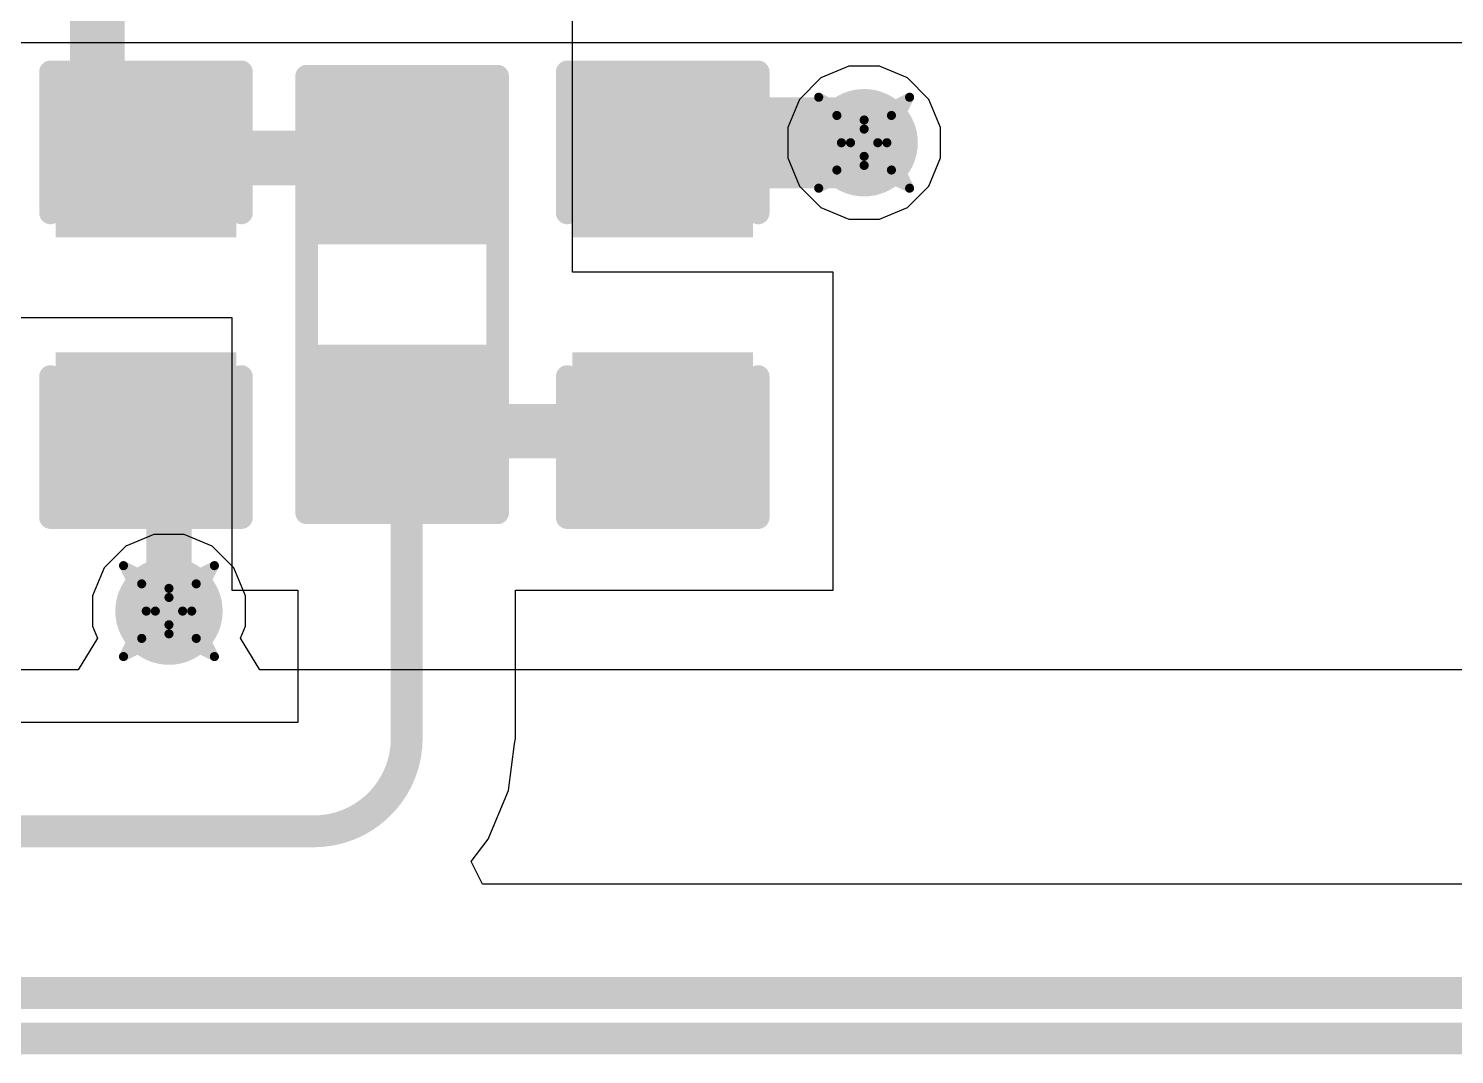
# Model space of a CAD drawing. Header units: inches. Extents: x -2 to 5376, y -4 to 5426.
# Drawn here: x 116.39 to 124.36, y 63.41 to 69.14 of the extents above; entities that cross this region are included whole.
import ezdxf

# ---------------------------------------------------------------- set-up
doc = ezdxf.new("R2010")
doc.units = ezdxf.units.IN
for name, color, linetype in [('Bottom Layer', 5, 'Continuous'), ('Drill Drawing', 1, 'Continuous'), ('Layer 1', 16, 'Continuous'), ('Layer 2', 76, 'Continuous'), ('Top Layer', 1, 'Continuous'), ('Top Overlay', 2, 'Continuous'), ('Top Paste', 8, 'Continuous'), ('Top Solder', 216, 'Continuous'), ('Via Holes', 16, 'Continuous')]:
    doc.layers.add(name, color=color, linetype=linetype)

# ---------------------------------------------------------------- blocks, each defined once
blk = doc.blocks.new('R___0603_153')
at = {"layer": 'Top Layer'}
for points in [[(-0.381, 0.4445), (-0.381, -0.4445), (-1.143, -0.4445), (-1.143, 0.4445)], [(1.143, 0.4445), (1.143, -0.4445), (0.381, -0.4445), (0.381, 0.4445)]]:
    blk.add_hatch(color=1, dxfattribs=at).paths.add_polyline_path(points)
at = {"layer": 'Top Paste'}
for points in [[(-0.381, 0.4445), (-0.381, -0.4445), (-1.143, -0.4445), (-1.143, 0.4445)], [(1.143, 0.4445), (1.143, -0.4445), (0.381, -0.4445), (0.381, 0.4445)]]:
    blk.add_hatch(color=8, dxfattribs=at).paths.add_polyline_path(points)
at = {"layer": 'Top Solder'}
for points in [[(-0.2794, 0.5461), (-0.2794, -0.5461), (-1.2446, -0.5461), (-1.2446, 0.5461)], [(1.2446, 0.5461), (1.2446, -0.5461), (0.2794, -0.5461), (0.2794, 0.5461)]]:
    blk.add_hatch(color=216, dxfattribs=at).paths.add_polyline_path(points)
at = {"layer": 'Top Overlay'}
for points in [[(1.2192, 0.5334, 0.127, 0.127, 0), (-1.2192, 0.5334, 0.127, 0.127, 0)], [(-1.2192, 0.5334, 0.127, 0.127, 0), (-1.2192, -0.5334, 0.127, 0.127, 0)], [(1.2192, 0.5334, 0.127, 0.127, 0), (1.2192, -0.5334, 0.127, 0.127, 0)], [(1.2192, -0.5334, 0.127, 0.127, 0), (-1.2192, -0.5334, 0.127, 0.127, 0)]]:
    blk.add_lwpolyline(points, format="xyseb", dxfattribs=at)
for points in [[(-1.251, 0.5334, 0.0635, 0.0635, 1), (-1.1874, 0.5334, 0.0635, 0.0635, 1)], [(-1.251, 0.5334, 0.0635, 0.0635, 1), (-1.1874, 0.5334, 0.0635, 0.0635, 1)], [(1.1874, 0.5334, 0.0635, 0.0635, 1), (1.251, 0.5334, 0.0635, 0.0635, 1)], [(1.1874, 0.5334, 0.0635, 0.0635, 1), (1.251, 0.5334, 0.0635, 0.0635, 1)], [(-1.251, -0.5334, 0.0635, 0.0635, 1), (-1.1874, -0.5334, 0.0635, 0.0635, 1)], [(-1.251, -0.5334, 0.0635, 0.0635, 1), (-1.1874, -0.5334, 0.0635, 0.0635, 1)], [(1.1875, -0.5334, 0.0635, 0.0635, 1), (1.251, -0.5334, 0.0635, 0.0635, 1)], [(1.1875, -0.5334, 0.0635, 0.0635, 1), (1.251, -0.5334, 0.0635, 0.0635, 1)]]:
    blk.add_lwpolyline(points, format="xyseb", close=True, dxfattribs=at)
blk = doc.blocks.new('C___0603_272')
at = {"layer": 'Top Layer'}
for points in [[(-0.381, 0.4445), (-0.381, -0.4445), (-1.143, -0.4445), (-1.143, 0.4445)], [(1.143, 0.4445), (1.143, -0.4445), (0.381, -0.4445), (0.381, 0.4445)]]:
    blk.add_hatch(color=1, dxfattribs=at).paths.add_polyline_path(points)
at = {"layer": 'Top Paste'}
for points in [[(-0.381, 0.4445), (-0.381, -0.4445), (-1.143, -0.4445), (-1.143, 0.4445)], [(1.143, 0.4445), (1.143, -0.4445), (0.381, -0.4445), (0.381, 0.4445)]]:
    blk.add_hatch(color=8, dxfattribs=at).paths.add_polyline_path(points)
at = {"layer": 'Top Solder'}
for points in [[(-0.321, 0.5045), (-0.321, -0.5045), (-1.203, -0.5045), (-1.203, 0.5045)], [(1.203, 0.5045), (1.203, -0.5045), (0.321, -0.5045), (0.321, 0.5045)]]:
    blk.add_hatch(color=216, dxfattribs=at).paths.add_polyline_path(points)
at = {"layer": 'Top Overlay'}
for points in [[(-1.2446, 0.5334, 0.127, 0.127, 0), (-0.4572, 0.5334, 0.127, 0.127, 0)], [(-1.2446, 0.5334, 0.127, 0.127, 0), (-1.2446, -0.5334, 0.127, 0.127, 0)], [(0.4572, 0.5334, 0.127, 0.127, 0), (1.2446, 0.5334, 0.127, 0.127, 0)], [(1.2446, 0.5334, 0.127, 0.127, 0), (1.2446, -0.5334, 0.127, 0.127, 0)], [(-1.2446, -0.5334, 0.127, 0.127, 0), (-0.4572, -0.5334, 0.127, 0.127, 0)], [(1.2446, -0.5334, 0.127, 0.127, 0), (0.4572, -0.5334, 0.127, 0.127, 0)]]:
    blk.add_lwpolyline(points, format="xyseb", dxfattribs=at)
for points in [[(-1.2764, 0.5334, 0.0635, 0.0635, 1), (-1.2128, 0.5334, 0.0635, 0.0635, 1)], [(-1.2764, 0.5334, 0.0635, 0.0635, 1), (-1.2128, 0.5334, 0.0635, 0.0635, 1)], [(-0.4889, 0.5334, 0.0635, 0.0635, 1), (-0.4254, 0.5334, 0.0635, 0.0635, 1)], [(0.4255, 0.5334, 0.0635, 0.0635, 1), (0.489, 0.5334, 0.0635, 0.0635, 1)], [(1.2128, 0.5334, 0.0635, 0.0635, 1), (1.2764, 0.5334, 0.0635, 0.0635, 1)], [(1.2128, 0.5334, 0.0635, 0.0635, 1), (1.2764, 0.5334, 0.0635, 0.0635, 1)], [(-1.2764, -0.5334, 0.0635, 0.0635, 1), (-1.2128, -0.5334, 0.0635, 0.0635, 1)], [(-1.2764, -0.5334, 0.0635, 0.0635, 1), (-1.2128, -0.5334, 0.0635, 0.0635, 1)], [(-0.4889, -0.5334, 0.0635, 0.0635, 1), (-0.4254, -0.5334, 0.0635, 0.0635, 1)], [(0.4254, -0.5334, 0.0635, 0.0635, 1), (0.4889, -0.5334, 0.0635, 0.0635, 1)], [(1.2128, -0.5334, 0.0635, 0.0635, 1), (1.2764, -0.5334, 0.0635, 0.0635, 1)], [(1.2128, -0.5334, 0.0635, 0.0635, 1), (1.2764, -0.5334, 0.0635, 0.0635, 1)]]:
    blk.add_lwpolyline(points, format="xyseb", close=True, dxfattribs=at)
blk = doc.blocks.new('C___0603_273')
at = {"layer": 'Top Layer'}
for points in [[(-0.381, 0.4445), (-0.381, -0.4445), (-1.143, -0.4445), (-1.143, 0.4445)], [(1.143, 0.4445), (1.143, -0.4445), (0.381, -0.4445), (0.381, 0.4445)]]:
    blk.add_hatch(color=1, dxfattribs=at).paths.add_polyline_path(points)
at = {"layer": 'Top Paste'}
for points in [[(-0.381, 0.4445), (-0.381, -0.4445), (-1.143, -0.4445), (-1.143, 0.4445)], [(1.143, 0.4445), (1.143, -0.4445), (0.381, -0.4445), (0.381, 0.4445)]]:
    blk.add_hatch(color=8, dxfattribs=at).paths.add_polyline_path(points)
at = {"layer": 'Top Solder'}
for points in [[(-0.321, 0.5045), (-0.321, -0.5045), (-1.203, -0.5045), (-1.203, 0.5045)], [(1.203, 0.5045), (1.203, -0.5045), (0.321, -0.5045), (0.321, 0.5045)]]:
    blk.add_hatch(color=216, dxfattribs=at).paths.add_polyline_path(points)
at = {"layer": 'Top Overlay'}
for points in [[(-0.4572, 0.5334, 0.127, 0.127, 0), (-1.2446, 0.5334, 0.127, 0.127, 0)], [(-1.2446, -0.5334, 0.127, 0.127, 0), (-1.2446, 0.5334, 0.127, 0.127, 0)], [(0.4572, 0.5334, 0.127, 0.127, 0), (1.2446, 0.5334, 0.127, 0.127, 0)], [(1.2446, -0.5334, 0.127, 0.127, 0), (1.2446, 0.5334, 0.127, 0.127, 0)], [(-1.2446, -0.5334, 0.127, 0.127, 0), (-0.4572, -0.5334, 0.127, 0.127, 0)], [(0.4572, -0.5334, 0.127, 0.127, 0), (1.2446, -0.5334, 0.127, 0.127, 0)]]:
    blk.add_lwpolyline(points, format="xyseb", dxfattribs=at)
for points in [[(-1.2764, 0.5334, 0.0635, 0.0635, 1), (-1.2128, 0.5334, 0.0635, 0.0635, 1)], [(-1.2764, 0.5334, 0.0635, 0.0635, 1), (-1.2128, 0.5334, 0.0635, 0.0635, 1)], [(-0.4889, 0.5334, 0.0635, 0.0635, 1), (-0.4254, 0.5334, 0.0635, 0.0635, 1)], [(0.4254, 0.5334, 0.0635, 0.0635, 1), (0.4889, 0.5334, 0.0635, 0.0635, 1)], [(1.2128, 0.5334, 0.0635, 0.0635, 1), (1.2763, 0.5334, 0.0635, 0.0635, 1)], [(1.2128, 0.5334, 0.0635, 0.0635, 1), (1.2763, 0.5334, 0.0635, 0.0635, 1)], [(-1.2764, -0.5334, 0.0635, 0.0635, 1), (-1.2128, -0.5334, 0.0635, 0.0635, 1)], [(-1.2764, -0.5334, 0.0635, 0.0635, 1), (-1.2128, -0.5334, 0.0635, 0.0635, 1)], [(-0.4889, -0.5334, 0.0635, 0.0635, 1), (-0.4254, -0.5334, 0.0635, 0.0635, 1)], [(0.4255, -0.5334, 0.0635, 0.0635, 1), (0.489, -0.5334, 0.0635, 0.0635, 1)], [(1.2129, -0.5334, 0.0635, 0.0635, 1), (1.2764, -0.5334, 0.0635, 0.0635, 1)], [(1.2129, -0.5334, 0.0635, 0.0635, 1), (1.2764, -0.5334, 0.0635, 0.0635, 1)]]:
    blk.add_lwpolyline(points, format="xyseb", close=True, dxfattribs=at)

msp = doc.modelspace()

# ---------------------------------------------------------------- hatches: boundary and pattern name
at = {"layer": 'Bottom Layer'}
h = msp.add_hatch(color=5, dxfattribs=at)
edge = h.paths.add_edge_path()
edge.add_arc((121.0564, 68.5038), 0.3, 0, 360)
h = msp.add_hatch(color=5, dxfattribs=at)
edge = h.paths.add_edge_path()
edge.add_arc((117.1712, 65.8876), 0.3, 0, 360)
at = {"layer": 'Layer 1'}
h = msp.add_hatch(color=16, dxfattribs=at)
edge = h.paths.add_edge_path()
edge.add_arc((121.0564, 68.5038), 0.3, 0, 360)
h = msp.add_hatch(color=16, dxfattribs=at)
edge = h.paths.add_edge_path()
edge.add_arc((117.1712, 65.8876), 0.3, 0, 360)
at = {"layer": 'Layer 2'}
h = msp.add_hatch(color=76, dxfattribs=at)
edge = h.paths.add_edge_path()
edge.add_arc((121.0564, 68.5038), 0.3, 0, 360)
h = msp.add_hatch(color=76, dxfattribs=at)
edge = h.paths.add_edge_path()
edge.add_arc((117.1712, 65.8876), 0.3, 0, 360)
at = {"layer": 'Top Layer'}
h = msp.add_hatch(color=1, dxfattribs=at)
edge = h.paths.add_edge_path()
edge.add_arc((121.0564, 68.5038), 0.3, 0, 360)
h = msp.add_hatch(color=1, dxfattribs=at)
edge = h.paths.add_edge_path()
edge.add_arc((117.1712, 65.8876), 0.3, 0, 360)
at = {"layer": 'Via Holes'}
h = msp.add_hatch(color=7, dxfattribs=at)
edge = h.paths.add_edge_path()
edge.add_arc((121.0564, 68.5038), 0.15, 0, 360)
h = msp.add_hatch(color=7, dxfattribs=at)
edge = h.paths.add_edge_path()
edge.add_arc((117.1712, 65.8876), 0.15, 0, 360)

# ---------------------------------------------------------------- linework, layer by layer
at = {"layer": 'Bottom Layer'}
for p, q in [((120.8145, 68.8658), (120.6944, 68.7457)), ((120.9715, 68.9308), (120.8145, 68.8658)), ((121.1413, 68.9308), (120.9715, 68.9308)), ((121.2983, 68.8658), (121.1413, 68.9308)), ((121.4184, 68.7457), (121.2983, 68.8658)), ((120.6944, 68.7457), (120.6294, 68.5887)), ((121.4834, 68.5887), (121.4184, 68.7457)), ((120.6294, 68.5887), (120.6294, 68.4189)), ((121.4834, 68.4189), (121.4834, 68.5887)), ((120.6294, 68.4189), (120.6944, 68.2619)), ((121.4184, 68.2619), (121.4834, 68.4189)), ((120.6944, 68.2619), (120.8145, 68.1418)), ((121.2983, 68.1418), (121.4184, 68.2619)), ((120.8145, 68.1418), (120.9715, 68.0768)), ((121.1413, 68.0768), (121.2983, 68.1418)), ((120.9715, 68.0768), (121.1413, 68.0768)), ((117.0863, 66.3146), (116.9293, 66.2496)), ((117.2561, 66.3146), (117.0863, 66.3146)), ((117.4131, 66.2496), (117.2561, 66.3146)), ((116.9293, 66.2496), (116.8092, 66.1295)), ((117.5332, 66.1295), (117.4131, 66.2496)), ((116.8092, 66.1295), (116.7442, 65.9725)), ((117.5982, 65.9725), (117.5332, 66.1295)), ((116.7442, 65.9725), (116.7442, 65.8027)), ((117.5982, 65.8027), (117.5982, 65.9725)), ((116.7442, 65.8027), (116.7714, 65.737)), ((117.571, 65.737), (117.5982, 65.8027)), ((116.7714, 65.737), (116.6634, 65.5592)), ((117.6789, 65.5592), (117.571, 65.737)), ((116.6634, 65.5592), (116.0695, 65.5592)), ((135.5445, 65.5592), (117.6789, 65.5592))]:
    msp.add_line(p, q, dxfattribs=at)
msp.add_lwpolyline([(115.824, 63.5, 0.1778, 0.1778, 0), (135.9949, 63.5, 0.1778, 0.1778, 0)], format="xyseb", dxfattribs=at)
at = {"layer": 'Drill Drawing'}
for points in [[(120.8024, 68.7578, 0.0508, 0.0508, 0), (121.0564, 68.6308, 0.0508, 0.0508, 0)], [(120.8024, 68.7578, 0.0508, 0.0508, 0), (120.9294, 68.5038, 0.0508, 0.0508, 0)], [(121.0564, 68.6308, 0.0508, 0.0508, 0), (121.3104, 68.7578, 0.0508, 0.0508, 0)], [(121.1834, 68.5038, 0.0508, 0.0508, 0), (121.3104, 68.7578, 0.0508, 0.0508, 0)], [(120.904, 68.6562, 0.0508, 0.0508, 0), (121.0564, 68.58, 0.0508, 0.0508, 0)], [(120.904, 68.6562, 0.0508, 0.0508, 0), (120.9802, 68.5038, 0.0508, 0.0508, 0)], [(121.0564, 68.58, 0.0508, 0.0508, 0), (121.2088, 68.6562, 0.0508, 0.0508, 0)], [(121.1326, 68.5038, 0.0508, 0.0508, 0), (121.2088, 68.6562, 0.0508, 0.0508, 0)], [(120.8024, 68.2498, 0.0508, 0.0508, 0), (120.9294, 68.5038, 0.0508, 0.0508, 0)], [(120.904, 68.3514, 0.0508, 0.0508, 0), (120.9802, 68.5038, 0.0508, 0.0508, 0)], [(121.1326, 68.5038, 0.0508, 0.0508, 0), (121.2088, 68.3514, 0.0508, 0.0508, 0)], [(121.1834, 68.5038, 0.0508, 0.0508, 0), (121.3104, 68.2498, 0.0508, 0.0508, 0)], [(120.8024, 68.2498, 0.0508, 0.0508, 0), (121.0564, 68.3768, 0.0508, 0.0508, 0)], [(120.904, 68.3514, 0.0508, 0.0508, 0), (121.0564, 68.4276, 0.0508, 0.0508, 0)], [(121.0564, 68.4276, 0.0508, 0.0508, 0), (121.2088, 68.3514, 0.0508, 0.0508, 0)], [(121.0564, 68.3768, 0.0508, 0.0508, 0), (121.3104, 68.2498, 0.0508, 0.0508, 0)], [(116.9172, 66.1416, 0.0508, 0.0508, 0), (117.1712, 66.0146, 0.0508, 0.0508, 0)], [(116.9172, 66.1416, 0.0508, 0.0508, 0), (117.0442, 65.8876, 0.0508, 0.0508, 0)], [(117.1712, 66.0146, 0.0508, 0.0508, 0), (117.4252, 66.1416, 0.0508, 0.0508, 0)], [(117.2982, 65.8876, 0.0508, 0.0508, 0), (117.4252, 66.1416, 0.0508, 0.0508, 0)], [(117.0188, 66.04, 0.0508, 0.0508, 0), (117.1712, 65.9638, 0.0508, 0.0508, 0)], [(117.0188, 66.04, 0.0508, 0.0508, 0), (117.095, 65.8876, 0.0508, 0.0508, 0)], [(117.1712, 65.9638, 0.0508, 0.0508, 0), (117.3236, 66.04, 0.0508, 0.0508, 0)], [(117.2474, 65.8876, 0.0508, 0.0508, 0), (117.3236, 66.04, 0.0508, 0.0508, 0)], [(116.9172, 65.6336, 0.0508, 0.0508, 0), (117.0442, 65.8876, 0.0508, 0.0508, 0)], [(117.0188, 65.7352, 0.0508, 0.0508, 0), (117.095, 65.8876, 0.0508, 0.0508, 0)], [(117.2474, 65.8876, 0.0508, 0.0508, 0), (117.3236, 65.7352, 0.0508, 0.0508, 0)], [(117.2982, 65.8876, 0.0508, 0.0508, 0), (117.4252, 65.6336, 0.0508, 0.0508, 0)], [(117.0188, 65.7352, 0.0508, 0.0508, 0), (117.1712, 65.8114, 0.0508, 0.0508, 0)], [(117.1712, 65.8114, 0.0508, 0.0508, 0), (117.3236, 65.7352, 0.0508, 0.0508, 0)], [(116.9172, 65.6336, 0.0508, 0.0508, 0), (117.1712, 65.7606, 0.0508, 0.0508, 0)], [(117.1712, 65.7606, 0.0508, 0.0508, 0), (117.4252, 65.6336, 0.0508, 0.0508, 0)]]:
    msp.add_lwpolyline(points, format="xyseb", dxfattribs=at)
for points in [[(120.7897, 68.7578, 0.0254, 0.0254, 1), (120.8151, 68.7578, 0.0254, 0.0254, 1)], [(120.7897, 68.7578, 0.0254, 0.0254, 1), (120.8151, 68.7578, 0.0254, 0.0254, 1)], [(121.2977, 68.7578, 0.0254, 0.0254, 1), (121.3231, 68.7578, 0.0254, 0.0254, 1)], [(121.2977, 68.7578, 0.0254, 0.0254, 1), (121.3231, 68.7578, 0.0254, 0.0254, 1)], [(120.8913, 68.6562, 0.0254, 0.0254, 1), (120.9167, 68.6562, 0.0254, 0.0254, 1)], [(120.8913, 68.6562, 0.0254, 0.0254, 1), (120.9167, 68.6562, 0.0254, 0.0254, 1)], [(121.0437, 68.6308, 0.0254, 0.0254, 1), (121.0691, 68.6308, 0.0254, 0.0254, 1)], [(121.0437, 68.6308, 0.0254, 0.0254, 1), (121.0691, 68.6308, 0.0254, 0.0254, 1)], [(121.1961, 68.6562, 0.0254, 0.0254, 1), (121.2215, 68.6562, 0.0254, 0.0254, 1)], [(121.1961, 68.6562, 0.0254, 0.0254, 1), (121.2215, 68.6562, 0.0254, 0.0254, 1)], [(121.0437, 68.58, 0.0254, 0.0254, 1), (121.0691, 68.58, 0.0254, 0.0254, 1)], [(121.0437, 68.58, 0.0254, 0.0254, 1), (121.0691, 68.58, 0.0254, 0.0254, 1)], [(120.9167, 68.5038, 0.0254, 0.0254, 1), (120.9421, 68.5038, 0.0254, 0.0254, 1)], [(120.9167, 68.5038, 0.0254, 0.0254, 1), (120.9421, 68.5038, 0.0254, 0.0254, 1)], [(120.9675, 68.5038, 0.0254, 0.0254, 1), (120.9929, 68.5038, 0.0254, 0.0254, 1)], [(120.9675, 68.5038, 0.0254, 0.0254, 1), (120.9929, 68.5038, 0.0254, 0.0254, 1)], [(121.1199, 68.5038, 0.0254, 0.0254, 1), (121.1453, 68.5038, 0.0254, 0.0254, 1)], [(121.1199, 68.5038, 0.0254, 0.0254, 1), (121.1453, 68.5038, 0.0254, 0.0254, 1)], [(121.1707, 68.5038, 0.0254, 0.0254, 1), (121.1961, 68.5038, 0.0254, 0.0254, 1)], [(121.1707, 68.5038, 0.0254, 0.0254, 1), (121.1961, 68.5038, 0.0254, 0.0254, 1)], [(121.0437, 68.4276, 0.0254, 0.0254, 1), (121.0691, 68.4276, 0.0254, 0.0254, 1)], [(121.0437, 68.4276, 0.0254, 0.0254, 1), (121.0691, 68.4276, 0.0254, 0.0254, 1)], [(121.0437, 68.3768, 0.0254, 0.0254, 1), (121.0691, 68.3768, 0.0254, 0.0254, 1)], [(121.0437, 68.3768, 0.0254, 0.0254, 1), (121.0691, 68.3768, 0.0254, 0.0254, 1)], [(120.8913, 68.3514, 0.0254, 0.0254, 1), (120.9167, 68.3514, 0.0254, 0.0254, 1)], [(120.8913, 68.3514, 0.0254, 0.0254, 1), (120.9167, 68.3514, 0.0254, 0.0254, 1)], [(121.1961, 68.3514, 0.0254, 0.0254, 1), (121.2215, 68.3514, 0.0254, 0.0254, 1)], [(121.1961, 68.3514, 0.0254, 0.0254, 1), (121.2215, 68.3514, 0.0254, 0.0254, 1)], [(120.7897, 68.2498, 0.0254, 0.0254, 1), (120.8151, 68.2498, 0.0254, 0.0254, 1)], [(120.7897, 68.2498, 0.0254, 0.0254, 1), (120.8151, 68.2498, 0.0254, 0.0254, 1)], [(121.2977, 68.2498, 0.0254, 0.0254, 1), (121.3231, 68.2498, 0.0254, 0.0254, 1)], [(121.2977, 68.2498, 0.0254, 0.0254, 1), (121.3231, 68.2498, 0.0254, 0.0254, 1)], [(116.9045, 66.1416, 0.0254, 0.0254, 1), (116.9299, 66.1416, 0.0254, 0.0254, 1)], [(116.9045, 66.1416, 0.0254, 0.0254, 1), (116.9299, 66.1416, 0.0254, 0.0254, 1)], [(117.4125, 66.1416, 0.0254, 0.0254, 1), (117.4379, 66.1416, 0.0254, 0.0254, 1)], [(117.4125, 66.1416, 0.0254, 0.0254, 1), (117.4379, 66.1416, 0.0254, 0.0254, 1)], [(117.0061, 66.04, 0.0254, 0.0254, 1), (117.0315, 66.04, 0.0254, 0.0254, 1)], [(117.0061, 66.04, 0.0254, 0.0254, 1), (117.0315, 66.04, 0.0254, 0.0254, 1)], [(117.1585, 66.0146, 0.0254, 0.0254, 1), (117.1839, 66.0146, 0.0254, 0.0254, 1)], [(117.1585, 66.0146, 0.0254, 0.0254, 1), (117.1839, 66.0146, 0.0254, 0.0254, 1)], [(117.1585, 65.9638, 0.0254, 0.0254, 1), (117.1839, 65.9638, 0.0254, 0.0254, 1)], [(117.1585, 65.9638, 0.0254, 0.0254, 1), (117.1839, 65.9638, 0.0254, 0.0254, 1)], [(117.3109, 66.04, 0.0254, 0.0254, 1), (117.3363, 66.04, 0.0254, 0.0254, 1)], [(117.3109, 66.04, 0.0254, 0.0254, 1), (117.3363, 66.04, 0.0254, 0.0254, 1)], [(117.0315, 65.8876, 0.0254, 0.0254, 1), (117.0569, 65.8876, 0.0254, 0.0254, 1)], [(117.0315, 65.8876, 0.0254, 0.0254, 1), (117.0569, 65.8876, 0.0254, 0.0254, 1)], [(117.0823, 65.8876, 0.0254, 0.0254, 1), (117.1077, 65.8876, 0.0254, 0.0254, 1)], [(117.0823, 65.8876, 0.0254, 0.0254, 1), (117.1077, 65.8876, 0.0254, 0.0254, 1)], [(117.2347, 65.8876, 0.0254, 0.0254, 1), (117.2601, 65.8876, 0.0254, 0.0254, 1)], [(117.2347, 65.8876, 0.0254, 0.0254, 1), (117.2601, 65.8876, 0.0254, 0.0254, 1)], [(117.2855, 65.8876, 0.0254, 0.0254, 1), (117.3109, 65.8876, 0.0254, 0.0254, 1)], [(117.2855, 65.8876, 0.0254, 0.0254, 1), (117.3109, 65.8876, 0.0254, 0.0254, 1)], [(117.1585, 65.8114, 0.0254, 0.0254, 1), (117.1839, 65.8114, 0.0254, 0.0254, 1)], [(117.1585, 65.8114, 0.0254, 0.0254, 1), (117.1839, 65.8114, 0.0254, 0.0254, 1)], [(117.0061, 65.7352, 0.0254, 0.0254, 1), (117.0315, 65.7352, 0.0254, 0.0254, 1)], [(117.0061, 65.7352, 0.0254, 0.0254, 1), (117.0315, 65.7352, 0.0254, 0.0254, 1)], [(117.1585, 65.7606, 0.0254, 0.0254, 1), (117.1839, 65.7606, 0.0254, 0.0254, 1)], [(117.1585, 65.7606, 0.0254, 0.0254, 1), (117.1839, 65.7606, 0.0254, 0.0254, 1)], [(117.3109, 65.7352, 0.0254, 0.0254, 1), (117.3363, 65.7352, 0.0254, 0.0254, 1)], [(117.3109, 65.7352, 0.0254, 0.0254, 1), (117.3363, 65.7352, 0.0254, 0.0254, 1)], [(116.9045, 65.6336, 0.0254, 0.0254, 1), (116.9299, 65.6336, 0.0254, 0.0254, 1)], [(116.9045, 65.6336, 0.0254, 0.0254, 1), (116.9299, 65.6336, 0.0254, 0.0254, 1)], [(117.4125, 65.6336, 0.0254, 0.0254, 1), (117.4379, 65.6336, 0.0254, 0.0254, 1)], [(117.4125, 65.6336, 0.0254, 0.0254, 1), (117.4379, 65.6336, 0.0254, 0.0254, 1)]]:
    msp.add_lwpolyline(points, format="xyseb", close=True, dxfattribs=at)
at = {"layer": 'Layer 2'}
msp.add_line((109.5756, 69.0636), (129.6412, 69.0636), dxfattribs=at)
at = {"layer": 'Top Layer'}
for p, q in [((119.4269, 67.7817), (119.4269, 69.2198)), ((120.8831, 67.7817), (119.4269, 67.7817)), ((120.8831, 66.0037), (120.8831, 67.7817)), ((116.0902, 67.5279), (117.5219, 67.5279)), ((117.5219, 67.5279), (117.5219, 66.005)), ((117.5219, 66.005), (117.8914, 66.005)), ((117.8914, 66.005), (117.8914, 65.2659)), ((119.1086, 65.1766), (119.1086, 66.0037)), ((119.1086, 66.0037), (120.8831, 66.0037)), ((117.8914, 65.2659), (110.1025, 65.2659)), ((119.0682, 64.8852), (119.1025, 65.1459)), ((119.1025, 65.1459), (119.1086, 65.1766)), ((118.9557, 64.6137), (119.0682, 64.8852)), ((118.8605, 64.4896), (118.9557, 64.6137)), ((118.9231, 64.3626), (118.8605, 64.4896)), ((124.5626, 64.3626), (118.9231, 64.3626))]:
    msp.add_line(p, q, dxfattribs=at)
for points in [[(116.7709, 68.6335, 0.3048, 0.3048, 0), (116.7709, 70.7542, 0.3048, 0.3048, 0)], [(116.8881, 68.3505, 0.254, 0.254, -0.198912), (116.7709, 68.6335, 0.254, 0.254, 0)], [(120.0178, 68.5038, 0.508, 0.508, 0), (121.0564, 68.5038, 0.508, 0.508, 0)], [(119.9306, 68.4167, 0.254, 0.254, -0.414214), (120.0178, 68.5038, 0.254, 0.254, 0)], [(117.0438, 68.418, 0.3048, 0.3048, 0), (118.4744, 68.418, 0.3048, 0.3048, 0)], [(117.0427, 68.4169, 0.254, 0.254, 0), (117.0438, 68.418, 0.254, 0.254, 0)], [(118.5, 66.8927, 0.3048, 0.3048, 0), (118.5714, 66.8927, 0.3048, 0.3048, 0)], [(118.5714, 66.8927, 0.3048, 0.3048, 0), (119.9306, 66.8927, 0.3048, 0.3048, 0)], [(117.0427, 66.8929, 0.254, 0.254, -0.414214), (117.1712, 66.7643, 0.254, 0.254, 0)], [(118.5, 65.1766, 0.1778, 0.1778, 0), (118.5, 66.8927, 0.1778, 0.1778, 0)], [(117.1712, 65.8876, 0.254, 0.254, 0), (117.1712, 66.7643, 0.254, 0.254, 0)], [(118.5, 65.1766, 0.1778, 0.1778, -0.414214), (117.9808, 64.6573, 0.1778, 0.1778, 0)], [(110.1025, 64.6573, 0.1778, 0.1778, 0), (117.9808, 64.6573, 0.1778, 0.1778, 0)], [(112.1793, 63.754, 0.1778, 0.1778, 0), (124.7902, 63.754, 0.1778, 0.1778, 0)]]:
    msp.add_lwpolyline(points, format="xyseb", dxfattribs=at)
for points in [[(116.6947, 68.6335, 0.1524, 0.1524, 1), (116.8471, 68.6335, 0.1524, 0.1524, 1)], [(116.7074, 68.6335, 0.127, 0.127, 1), (116.8344, 68.6335, 0.127, 0.127, 1)], [(119.8908, 68.5038, 0.254, 0.254, 1), (120.1448, 68.5038, 0.254, 0.254, 1)], [(120.9294, 68.5038, 0.254, 0.254, 1), (121.1834, 68.5038, 0.254, 0.254, 1)], [(119.9543, 68.5038, 0.127, 0.127, 1), (120.0813, 68.5038, 0.127, 0.127, 1)], [(116.9676, 68.418, 0.1524, 0.1524, 1), (117.12, 68.418, 0.1524, 0.1524, 1)], [(116.9792, 68.4169, 0.127, 0.127, 1), (117.1062, 68.4169, 0.127, 0.127, 1)], [(116.9803, 68.418, 0.127, 0.127, 1), (117.1073, 68.418, 0.127, 0.127, 1)], [(118.3982, 68.418, 0.1524, 0.1524, 1), (118.5506, 68.418, 0.1524, 0.1524, 1)], [(119.8671, 68.4167, 0.127, 0.127, 1), (119.9941, 68.4167, 0.127, 0.127, 1)], [(116.8246, 68.3505, 0.127, 0.127, 1), (116.9516, 68.3505, 0.127, 0.127, 1)], [(118.4238, 66.8927, 0.1524, 0.1524, 1), (118.5762, 66.8927, 0.1524, 0.1524, 1)], [(118.4952, 66.8927, 0.1524, 0.1524, 1), (118.6476, 66.8927, 0.1524, 0.1524, 1)], [(118.4952, 66.8927, 0.1524, 0.1524, 1), (118.6476, 66.8927, 0.1524, 0.1524, 1)], [(119.8544, 66.8927, 0.1524, 0.1524, 1), (120.0068, 66.8927, 0.1524, 0.1524, 1)], [(116.9792, 66.8929, 0.127, 0.127, 1), (117.1062, 66.8929, 0.127, 0.127, 1)], [(118.4556, 66.8927, 0.0889, 0.0889, 1), (118.5445, 66.8927, 0.0889, 0.0889, 1)], [(117.1077, 66.7643, 0.127, 0.127, 1), (117.2347, 66.7643, 0.127, 0.127, 1)], [(117.1077, 66.7643, 0.127, 0.127, 1), (117.2347, 66.7643, 0.127, 0.127, 1)], [(117.1077, 65.8876, 0.127, 0.127, 1), (117.2347, 65.8876, 0.127, 0.127, 1)], [(118.4556, 65.1766, 0.0889, 0.0889, 1), (118.5445, 65.1766, 0.0889, 0.0889, 1)], [(118.4556, 65.1766, 0.0889, 0.0889, 1), (118.5445, 65.1766, 0.0889, 0.0889, 1)], [(117.9363, 64.6573, 0.0889, 0.0889, 1), (118.0252, 64.6573, 0.0889, 0.0889, 1)], [(117.9363, 64.6573, 0.0889, 0.0889, 1), (118.0252, 64.6573, 0.0889, 0.0889, 1)]]:
    msp.add_lwpolyline(points, format="xyseb", close=True, dxfattribs=at)

# ---------------------------------------------------------------- block references
for name, p, rotation in [('C___0603_272', (117.0427, 67.6549), 90), ('R___0603_153', (118.4744, 67.656), 90), ('C___0603_273', (119.9306, 67.6547), 270)]:
    msp.add_blockref(name, p, dxfattribs=dict(rotation=rotation))

doc.saveas('drawing.dxf')
